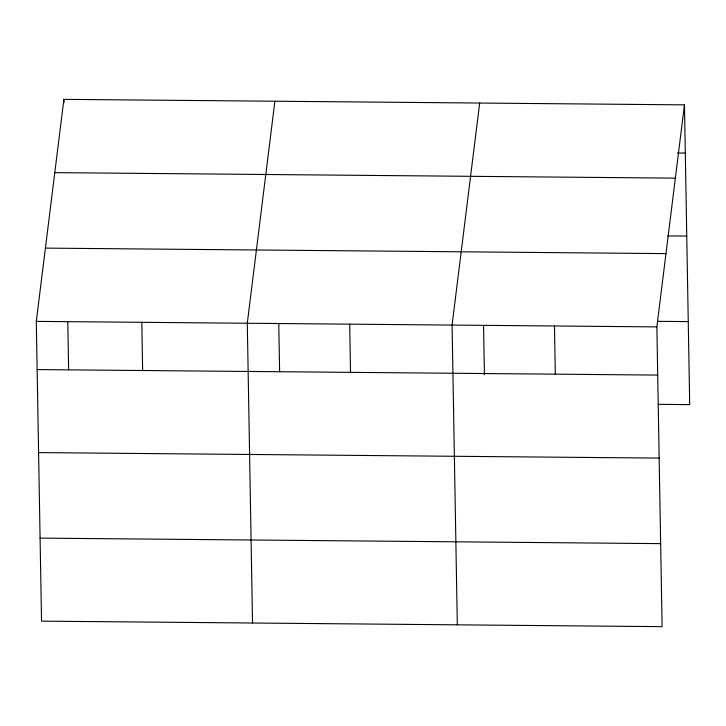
<?xml version="1.0" encoding="UTF-8"?>
<svg xmlns="http://www.w3.org/2000/svg" width="726" height="726" viewBox="0 0 726 726"><rect width="100%" height="100%" fill="white"/><g stroke="black" fill="none" stroke-linecap="round" stroke-linejoin="round"><path stroke-width="1.09" d="M684.464 104.862L656.867 326.891L662.103 626.647L41.536 621.138L36.3 321.382L63.897 99.353L684.464 104.862L689.7 404.618L658.192 404.337M274.891 101.223L247.294 323.251L252.53 623.008M479.677 103.047L452.08 325.066L457.316 624.832M677.431 152.986L685.308 153.059M54.795 172.625L675.361 178.133M667.63 235.905L686.76 236.068M45.411 248.11L665.978 253.619M657.874 321.337L688.248 321.6M36.3 321.382L656.867 326.891M37.144 369.579L657.711 375.079M38.587 452.588L659.163 458.097M40.084 538.12L660.651 543.629M554.473 325.974L555.317 374.171M483.561 325.393L484.423 374.752M349.687 324.159L350.531 372.356M278.775 323.578L279.619 371.821M141.797 322.317L142.641 370.514M63.897 99.353L63.961 102.72M67.781 321.709L68.625 369.942"/></g></svg>
